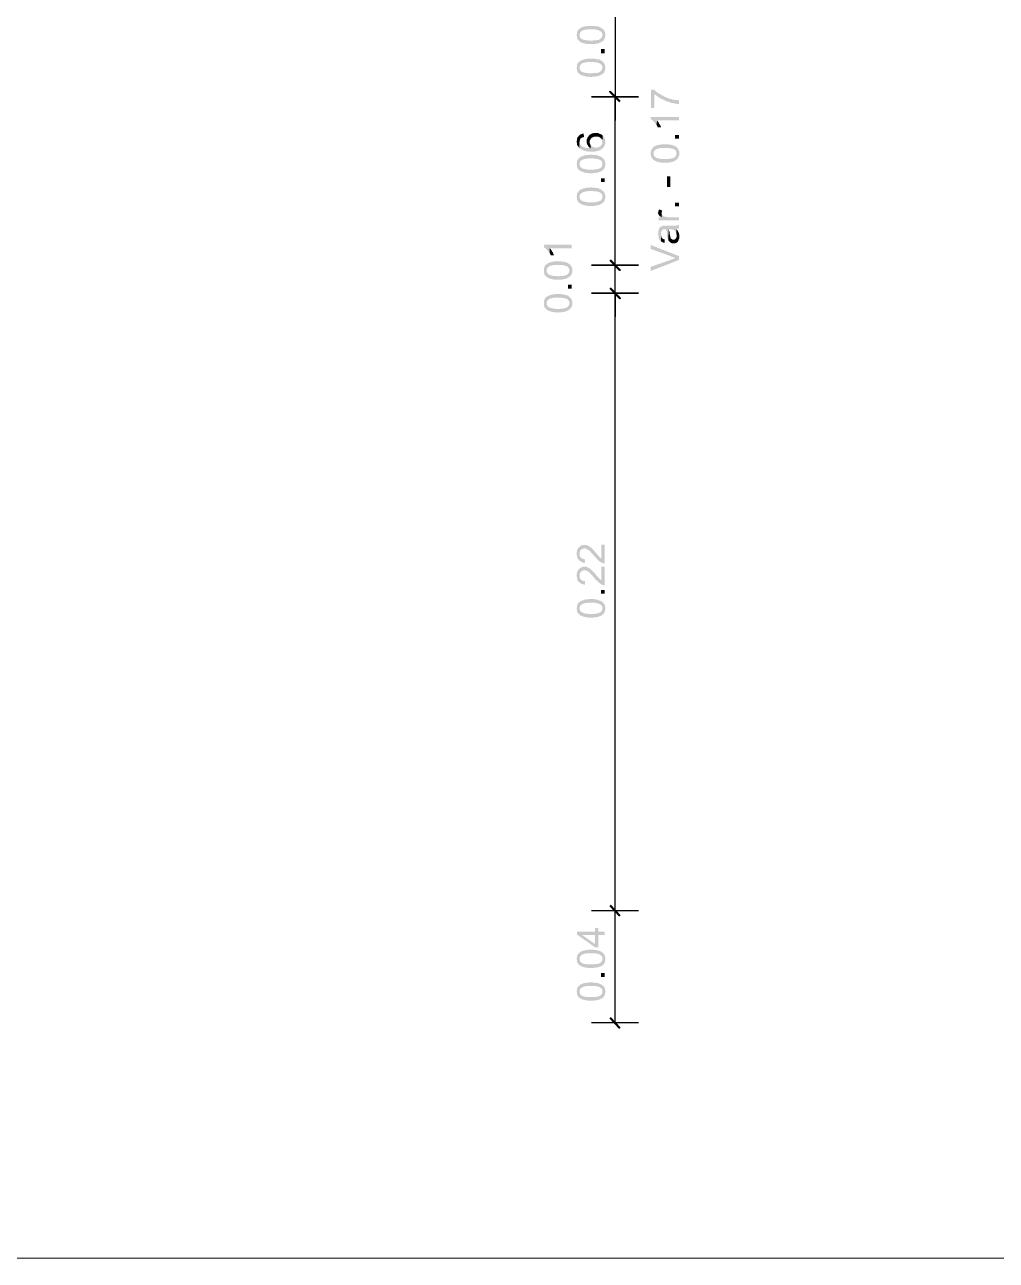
# Model space of a CAD drawing. Header units: millimetres. Extents: x 0.3 to 47.5, y 0.1 to 28.
# Drawn here: x 11.975 to 14.701, y 0.116 to 3.582 of the extents above; entities that cross this region are included whole.
import ezdxf

# ---------------------------------------------------------------- set-up
doc = ezdxf.new("R2010")
doc.units = ezdxf.units.MM
doc.layers.add('PDF _Geometria', color=7, linetype='Continuous')
doc.layers.add('PDF _Riempimenti solidi', color=7, linetype='Continuous')

msp = doc.modelspace()

# ---------------------------------------------------------------- hatches: boundary and pattern name
at = {"layer": 'PDF _Riempimenti solidi', "transparency": 33554559}
for points in [[(13.5233, 3.5532), (13.5242, 3.5507), (13.5242, 3.5466), (13.525, 3.5449), (13.5258, 3.5424), (13.5267, 3.5407), (13.5283, 3.5391), (13.5317, 3.5357), (13.5317, 3.5566), (13.5325, 3.5582), (13.5333, 3.5599), (13.535, 3.5616), (13.5358, 3.5632), (13.5383, 3.5649), (13.5392, 3.5657), (13.5408, 3.5666), (13.5425, 3.5666), (13.5442, 3.5674), (13.5458, 3.5674), (13.5483, 3.5682), (13.55, 3.5682), (13.5525, 3.5691), (13.5758, 3.5691), (13.5783, 3.5682), (13.58, 3.5682), (13.5825, 3.5674), (13.5842, 3.5674), (13.5858, 3.5666), (13.5875, 3.5657), (13.5883, 3.5657), (13.59, 3.5649), (13.59, 3.5641), (13.5925, 3.5624), (13.5933, 3.5607), (13.595, 3.5591), (13.5958, 3.5574), (13.5958, 3.5532), (13.5967, 3.5366), (13.5983, 3.5382), (13.6, 3.5391), (13.6008, 3.5416), (13.6017, 3.5432), (13.6025, 3.5449), (13.6033, 3.5466), (13.6033, 3.5491), (13.6042, 3.5516), (13.6042, 3.5566), (13.6033, 3.5582), (13.6033, 3.5607), (13.6025, 3.5624), (13.6017, 3.5641), (13.6008, 3.5666), (13.5975, 3.5699), (13.5958, 3.5707), (13.5942, 3.5724), (13.5925, 3.5732), (13.5908, 3.5749), (13.5883, 3.5757), (13.5858, 3.5766), (13.5842, 3.5774), (13.5825, 3.5774), (13.58, 3.5782), (13.5758, 3.5782), (13.5742, 3.5791), (13.5525, 3.5791), (13.5508, 3.5782), (13.5492, 3.5782), (13.5467, 3.5774), (13.545, 3.5774), (13.5433, 3.5766), (13.5408, 3.5766), (13.5392, 3.5757), (13.5375, 3.5749), (13.535, 3.5732), (13.5333, 3.5724), (13.5317, 3.5716), (13.5283, 3.5682), (13.5275, 3.5666), (13.5258, 3.5649), (13.5258, 3.5641), (13.525, 3.5624), (13.5242, 3.5599), (13.5242, 3.5557)], [(13.5317, 3.5357), (13.5333, 3.5349), (13.535, 3.5332), (13.5367, 3.5324), (13.5392, 3.5316), (13.5417, 3.5307), (13.5442, 3.5299), (13.5458, 3.5299), (13.5475, 3.5291), (13.5492, 3.5291), (13.5517, 3.5282), (13.5758, 3.5282), (13.5783, 3.5291), (13.58, 3.5291), (13.5825, 3.5299), (13.5842, 3.5299), (13.5867, 3.5307), (13.5883, 3.5316), (13.59, 3.5324), (13.5933, 3.5341), (13.595, 3.5349), (13.5958, 3.5357), (13.5967, 3.5366), (13.5958, 3.5532), (13.5958, 3.5507), (13.595, 3.5491), (13.5942, 3.5474), (13.5933, 3.5457), (13.59, 3.5424), (13.5892, 3.5424), (13.5883, 3.5416), (13.5867, 3.5407), (13.5858, 3.5399), (13.5833, 3.5399), (13.5817, 3.5391), (13.58, 3.5391), (13.5775, 3.5382), (13.57, 3.5382), (13.5667, 3.5374), (13.5617, 3.5374), (13.5592, 3.5382), (13.5517, 3.5382), (13.5492, 3.5391), (13.5467, 3.5391), (13.545, 3.5399), (13.5433, 3.5399), (13.54, 3.5416), (13.5383, 3.5424), (13.5375, 3.5424), (13.5342, 3.5457), (13.5333, 3.5474), (13.5325, 3.5491), (13.5317, 3.5516), (13.5317, 3.5532)], [(13.5233, 3.4616), (13.5242, 3.4591), (13.5242, 3.4549), (13.525, 3.4532), (13.5258, 3.4507), (13.5267, 3.4491), (13.5317, 3.4441), (13.5317, 3.4649), (13.5325, 3.4666), (13.5333, 3.4682), (13.535, 3.4699), (13.5358, 3.4716), (13.5383, 3.4732), (13.5392, 3.4741), (13.5408, 3.4749), (13.5425, 3.4749), (13.5442, 3.4757), (13.5458, 3.4757), (13.5483, 3.4766), (13.55, 3.4766), (13.5525, 3.4774), (13.5733, 3.4774), (13.5758, 3.4766), (13.58, 3.4766), (13.5825, 3.4757), (13.5842, 3.4757), (13.5858, 3.4749), (13.5875, 3.4741), (13.5883, 3.4741), (13.59, 3.4732), (13.59, 3.4724), (13.5925, 3.4707), (13.5933, 3.4691), (13.595, 3.4674), (13.5958, 3.4657), (13.5958, 3.4616), (13.5967, 3.4449), (13.5983, 3.4466), (13.6, 3.4474), (13.6008, 3.4491), (13.6017, 3.4516), (13.6025, 3.4532), (13.6033, 3.4549), (13.6033, 3.4574), (13.6042, 3.4591), (13.6042, 3.4641), (13.6033, 3.4666), (13.6033, 3.4691), (13.6025, 3.4707), (13.6017, 3.4724), (13.6008, 3.4741), (13.5992, 3.4757), (13.5992, 3.4766), (13.5975, 3.4782), (13.5958, 3.4791), (13.5942, 3.4807), (13.5925, 3.4816), (13.5908, 3.4832), (13.5883, 3.4841), (13.5858, 3.4849), (13.5842, 3.4849), (13.5825, 3.4857), (13.58, 3.4857), (13.5783, 3.4866), (13.5758, 3.4866), (13.5742, 3.4874), (13.555, 3.4874), (13.5525, 3.4866), (13.5492, 3.4866), (13.5467, 3.4857), (13.545, 3.4857), (13.5433, 3.4849), (13.5408, 3.4841), (13.5392, 3.4832), (13.5375, 3.4824), (13.535, 3.4816), (13.5333, 3.4807), (13.5317, 3.4791), (13.53, 3.4782), (13.5283, 3.4766), (13.5275, 3.4749), (13.5258, 3.4732), (13.5258, 3.4724), (13.525, 3.4707), (13.5242, 3.4682), (13.5242, 3.4641)], [(13.5317, 3.4441), (13.5333, 3.4432), (13.535, 3.4416), (13.5367, 3.4407), (13.5392, 3.4399), (13.5417, 3.4391), (13.5442, 3.4382), (13.5458, 3.4382), (13.5475, 3.4374), (13.5492, 3.4374), (13.5517, 3.4366), (13.5583, 3.4366), (13.5617, 3.4357), (13.565, 3.4357), (13.5683, 3.4366), (13.5758, 3.4366), (13.5783, 3.4374), (13.58, 3.4374), (13.5825, 3.4382), (13.5842, 3.4382), (13.5867, 3.4391), (13.5883, 3.4399), (13.59, 3.4407), (13.5933, 3.4424), (13.595, 3.4432), (13.5958, 3.4441), (13.5967, 3.4449), (13.5958, 3.4616), (13.5958, 3.4591), (13.595, 3.4574), (13.5942, 3.4557), (13.5933, 3.4541), (13.59, 3.4507), (13.5892, 3.4507), (13.5883, 3.4499), (13.5867, 3.4491), (13.5858, 3.4482), (13.5833, 3.4482), (13.5817, 3.4474), (13.58, 3.4474), (13.5775, 3.4466), (13.57, 3.4466), (13.5667, 3.4457), (13.5592, 3.4457), (13.5567, 3.4466), (13.5517, 3.4466), (13.5492, 3.4474), (13.5467, 3.4474), (13.545, 3.4482), (13.5433, 3.4482), (13.54, 3.4499), (13.5383, 3.4499), (13.5342, 3.4541), (13.5333, 3.4557), (13.5325, 3.4574), (13.5317, 3.4599), (13.5317, 3.4616)], [(13.7325, 3.3999), (13.7325, 3.3491), (13.7417, 3.3491), (13.7417, 3.3874), (13.7425, 3.3874), (13.7442, 3.3857), (13.7458, 3.3849), (13.7475, 3.3832), (13.7492, 3.3824), (13.7508, 3.3807), (13.7525, 3.3799), (13.7542, 3.3782), (13.7567, 3.3774), (13.7583, 3.3757), (13.7608, 3.3749), (13.7625, 3.3741), (13.7633, 3.3732), (13.7658, 3.3724), (13.7675, 3.3716), (13.7692, 3.3707), (13.7717, 3.3691), (13.7733, 3.3682), (13.7758, 3.3674), (13.7775, 3.3674), (13.78, 3.3666), (13.7817, 3.3657), (13.7842, 3.3649), (13.7858, 3.3641), (13.7883, 3.3641), (13.7892, 3.3632), (13.7917, 3.3632), (13.7942, 3.3624), (13.7958, 3.3616), (13.7983, 3.3616), (13.8008, 3.3607), (13.805, 3.3607), (13.8067, 3.3599), (13.8108, 3.3599), (13.8108, 3.3699), (13.8083, 3.3699), (13.8058, 3.3707), (13.8017, 3.3707), (13.7992, 3.3716), (13.7967, 3.3716), (13.795, 3.3724), (13.7925, 3.3724), (13.7908, 3.3732), (13.7892, 3.3741), (13.7875, 3.3741), (13.7858, 3.3749), (13.7833, 3.3749), (13.7817, 3.3757), (13.7792, 3.3766), (13.7775, 3.3774), (13.7758, 3.3782), (13.7733, 3.3791), (13.7717, 3.3799), (13.7692, 3.3807), (13.7675, 3.3824), (13.7658, 3.3832), (13.7633, 3.3841), (13.7617, 3.3849), (13.76, 3.3866), (13.7575, 3.3874), (13.7558, 3.3891), (13.7533, 3.3899), (13.7517, 3.3916), (13.75, 3.3924), (13.7475, 3.3941), (13.7458, 3.3949), (13.745, 3.3966), (13.7433, 3.3974), (13.7417, 3.3991), (13.74, 3.3999)], [(13.7317, 3.3232), (13.7317, 3.3174), (13.7333, 3.3166), (13.735, 3.3149), (13.7367, 3.3141), (13.74, 3.3107), (13.7417, 3.3091), (13.7425, 3.3074), (13.7458, 3.3041), (13.7475, 3.3007), (13.7492, 3.3141), (13.8108, 3.3141), (13.8108, 3.3232)], [(13.7475, 3.3007), (13.7492, 3.2991), (13.75, 3.2966), (13.7508, 3.2949), (13.7608, 3.2949), (13.76, 3.2949), (13.76, 3.2966), (13.7592, 3.2982), (13.7575, 3.3007), (13.7567, 3.3024), (13.7558, 3.3049), (13.755, 3.3049), (13.7542, 3.3074), (13.7525, 3.3091), (13.7517, 3.3107), (13.75, 3.3124), (13.7492, 3.3141)], [(13.5233, 3.2549), (13.5233, 3.2532), (13.5242, 3.2516), (13.5242, 3.2491), (13.525, 3.2466), (13.525, 3.2449), (13.5258, 3.2432), (13.5275, 3.2416), (13.5283, 3.2399), (13.53, 3.2382), (13.5308, 3.2366), (13.5317, 3.2541), (13.5317, 3.2566), (13.5325, 3.2582), (13.5333, 3.2607), (13.5342, 3.2624), (13.5358, 3.2641), (13.5392, 3.2657), (13.5417, 3.2666), (13.5442, 3.2674), (13.5433, 3.2774), (13.5417, 3.2766), (13.5392, 3.2766), (13.5358, 3.2749), (13.5333, 3.2741), (13.5317, 3.2724), (13.53, 3.2716), (13.5292, 3.2699), (13.5283, 3.2691), (13.5267, 3.2674), (13.5258, 3.2657), (13.525, 3.2632), (13.5242, 3.2616), (13.5242, 3.2574)], [(13.5308, 3.2366), (13.5325, 3.2349), (13.5392, 3.2316), (13.5408, 3.2307), (13.5442, 3.2291), (13.5467, 3.2282), (13.5483, 3.2282), (13.5508, 3.2274), (13.555, 3.2274), (13.5575, 3.2266), (13.575, 3.2266), (13.5775, 3.2274), (13.5792, 3.2274), (13.5817, 3.2282), (13.5833, 3.2282), (13.5858, 3.2291), (13.5875, 3.2299), (13.5942, 3.2332), (13.595, 3.2341), (13.5958, 3.2349), (13.5975, 3.2366), (13.5992, 3.2382), (13.6017, 3.2432), (13.6025, 3.2449), (13.6033, 3.2474), (13.6042, 3.2491), (13.6042, 3.2566), (13.6033, 3.2582), (13.6033, 3.2607), (13.6025, 3.2624), (13.6017, 3.2649), (13.6008, 3.2666), (13.5992, 3.2682), (13.5983, 3.2699), (13.5967, 3.2716), (13.5958, 3.2541), (13.5958, 3.2499), (13.595, 3.2474), (13.5933, 3.2457), (13.5933, 3.2449), (13.5925, 3.2432), (13.5908, 3.2424), (13.5892, 3.2407), (13.5867, 3.2399), (13.5858, 3.2391), (13.5833, 3.2382), (13.5817, 3.2382), (13.5792, 3.2374), (13.5767, 3.2374), (13.5742, 3.2382), (13.5717, 3.2382), (13.5667, 3.2407), (13.565, 3.2424), (13.5633, 3.2432), (13.5625, 3.2449), (13.5625, 3.2357), (13.5608, 3.2366), (13.5508, 3.2366), (13.5492, 3.2374), (13.5475, 3.2374), (13.5458, 3.2382), (13.5442, 3.2391), (13.5408, 3.2407), (13.5383, 3.2416), (13.5367, 3.2432), (13.5358, 3.2449), (13.5342, 3.2457), (13.5333, 3.2482), (13.5325, 3.2499), (13.5317, 3.2516), (13.5317, 3.2541)], [(13.5517, 3.2549), (13.5517, 3.2507), (13.5525, 3.2491), (13.5533, 3.2466), (13.5542, 3.2449), (13.555, 3.2441), (13.5567, 3.2407), (13.56, 3.2374), (13.5625, 3.2357), (13.5625, 3.2449), (13.5617, 3.2474), (13.5608, 3.2491), (13.56, 3.2507), (13.56, 3.2532), (13.5583, 3.2716), (13.5575, 3.2707), (13.5567, 3.2691), (13.555, 3.2674), (13.5542, 3.2657), (13.5533, 3.2632), (13.5525, 3.2616), (13.5517, 3.2599), (13.5517, 3.2574)], [(13.5583, 3.2716), (13.56, 3.2532), (13.56, 3.2549), (13.5608, 3.2574), (13.5633, 3.2624), (13.5658, 3.2649), (13.5675, 3.2657), (13.5692, 3.2666), (13.5708, 3.2674), (13.5733, 3.2682), (13.5842, 3.2682), (13.5858, 3.2674), (13.5883, 3.2666), (13.59, 3.2657), (13.5908, 3.2641), (13.5925, 3.2632), (13.5933, 3.2616), (13.595, 3.2599), (13.5958, 3.2582), (13.5958, 3.2541), (13.5967, 3.2716), (13.595, 3.2732), (13.5933, 3.2741), (13.5908, 3.2757), (13.59, 3.2757), (13.5875, 3.2766), (13.5858, 3.2774), (13.5842, 3.2782), (13.5717, 3.2782), (13.57, 3.2774), (13.5675, 3.2774), (13.5658, 3.2766), (13.5633, 3.2757), (13.5617, 3.2741), (13.56, 3.2732)], [(13.7317, 3.2207), (13.7317, 3.2166), (13.7325, 3.2141), (13.7325, 3.2124), (13.7333, 3.2107), (13.735, 3.2082), (13.7358, 3.2066), (13.7367, 3.2066), (13.7375, 3.2049), (13.7392, 3.2032), (13.7392, 3.2216), (13.74, 3.2241), (13.74, 3.2257), (13.7408, 3.2274), (13.7425, 3.2291), (13.7458, 3.2324), (13.7475, 3.2332), (13.7483, 3.2341), (13.75, 3.2341), (13.7533, 3.2357), (13.7575, 3.2357), (13.76, 3.2366), (13.7833, 3.2366), (13.7858, 3.2357), (13.7875, 3.2357), (13.79, 3.2349), (13.7917, 3.2349), (13.7933, 3.2341), (13.795, 3.2341), (13.7958, 3.2332), (13.7975, 3.2324), (13.7983, 3.2316), (13.8, 3.2307), (13.8017, 3.2291), (13.8025, 3.2266), (13.8033, 3.2249), (13.8033, 3.2232), (13.8042, 3.2207), (13.8042, 3.2041), (13.8058, 3.2057), (13.8075, 3.2074), (13.81, 3.2124), (13.8108, 3.2149), (13.8117, 3.2166), (13.8117, 3.2257), (13.8108, 3.2282), (13.81, 3.2299), (13.8092, 3.2324), (13.8075, 3.2357), (13.8067, 3.2357), (13.805, 3.2374), (13.8042, 3.2391), (13.8025, 3.2399), (13.8, 3.2416), (13.7983, 3.2424), (13.7958, 3.2432), (13.7942, 3.2441), (13.7933, 3.2441), (13.7917, 3.2449), (13.79, 3.2449), (13.7883, 3.2457), (13.7842, 3.2457), (13.7817, 3.2466), (13.7608, 3.2466), (13.7583, 3.2457), (13.755, 3.2457), (13.7533, 3.2449), (13.7508, 3.2449), (13.7492, 3.2441), (13.7467, 3.2432), (13.7433, 3.2416), (13.7408, 3.2399), (13.7392, 3.2391), (13.7375, 3.2374), (13.7367, 3.2357), (13.735, 3.2341), (13.7342, 3.2324), (13.7333, 3.2316), (13.7325, 3.2299), (13.7325, 3.2282), (13.7317, 3.2257), (13.7317, 3.2232)], [(13.5233, 3.1916), (13.5242, 3.1891), (13.5242, 3.1849), (13.525, 3.1824), (13.5258, 3.1807), (13.5267, 3.1791), (13.5283, 3.1774), (13.5283, 3.1766), (13.53, 3.1749), (13.5317, 3.1741), (13.5317, 3.1941), (13.5325, 3.1957), (13.5333, 3.1982), (13.535, 3.1999), (13.5358, 3.2016), (13.5383, 3.2024), (13.5383, 3.2032), (13.5392, 3.2032), (13.5408, 3.2041), (13.5425, 3.2049), (13.5442, 3.2049), (13.5458, 3.2057), (13.5483, 3.2057), (13.55, 3.2066), (13.555, 3.2066), (13.5575, 3.2074), (13.57, 3.2074), (13.5733, 3.2066), (13.5783, 3.2066), (13.58, 3.2057), (13.5825, 3.2057), (13.5842, 3.2049), (13.5858, 3.2049), (13.5875, 3.2041), (13.5883, 3.2032), (13.59, 3.2024), (13.5925, 3.2007), (13.5933, 3.1991), (13.595, 3.1974), (13.5958, 3.1957), (13.5958, 3.1916), (13.5967, 3.1741), (13.6, 3.1774), (13.6017, 3.1807), (13.6025, 3.1824), (13.6033, 3.1849), (13.6033, 3.1866), (13.6042, 3.1891), (13.6042, 3.1941), (13.6033, 3.1966), (13.6033, 3.1982), (13.6025, 3.2007), (13.6017, 3.2024), (13.6008, 3.2041), (13.5992, 3.2057), (13.5992, 3.2066), (13.5975, 3.2074), (13.5958, 3.2091), (13.5942, 3.2099), (13.5925, 3.2116), (13.5908, 3.2124), (13.5883, 3.2132), (13.5858, 3.2141), (13.5825, 3.2157), (13.58, 3.2157), (13.5783, 3.2166), (13.5717, 3.2166), (13.5692, 3.2174), (13.56, 3.2174), (13.5575, 3.2166), (13.5508, 3.2166), (13.5492, 3.2157), (13.545, 3.2157), (13.5433, 3.2149), (13.5408, 3.2141), (13.5392, 3.2132), (13.5375, 3.2124), (13.535, 3.2116), (13.5333, 3.2107), (13.53, 3.2074), (13.5283, 3.2057), (13.5275, 3.2041), (13.5258, 3.2024), (13.525, 3.1999), (13.5242, 3.1982), (13.5242, 3.1941)], [(13.5317, 3.1741), (13.5333, 3.1724), (13.535, 3.1716), (13.5367, 3.1707), (13.5392, 3.1699), (13.5417, 3.1691), (13.5417, 3.1682), (13.5442, 3.1682), (13.5458, 3.1674), (13.5475, 3.1674), (13.5492, 3.1666), (13.5542, 3.1666), (13.5567, 3.1657), (13.5708, 3.1657), (13.5733, 3.1666), (13.5783, 3.1666), (13.58, 3.1674), (13.5825, 3.1674), (13.5842, 3.1682), (13.5867, 3.1691), (13.5883, 3.1691), (13.59, 3.1699), (13.5933, 3.1716), (13.595, 3.1724), (13.5958, 3.1732), (13.5967, 3.1741), (13.5958, 3.1916), (13.5958, 3.1891), (13.595, 3.1866), (13.5942, 3.1849), (13.5933, 3.1832), (13.59, 3.1799), (13.5892, 3.1799), (13.5883, 3.1791), (13.5867, 3.1791), (13.5858, 3.1782), (13.5833, 3.1774), (13.5817, 3.1774), (13.58, 3.1766), (13.575, 3.1766), (13.5725, 3.1757), (13.5542, 3.1757), (13.5517, 3.1766), (13.5492, 3.1766), (13.5467, 3.1774), (13.545, 3.1774), (13.5433, 3.1782), (13.5417, 3.1782), (13.54, 3.1791), (13.5383, 3.1799), (13.5358, 3.1824), (13.5342, 3.1832), (13.5333, 3.1849), (13.5325, 3.1874), (13.5317, 3.1891), (13.5317, 3.1916)], [(13.7392, 3.2032), (13.7408, 3.2024), (13.7425, 3.2016), (13.745, 3.1999), (13.7467, 3.1991), (13.7492, 3.1982), (13.75, 3.1982), (13.7517, 3.1974), (13.7533, 3.1974), (13.755, 3.1966), (13.7575, 3.1966), (13.7592, 3.1957), (13.7833, 3.1957), (13.7858, 3.1966), (13.7883, 3.1966), (13.79, 3.1974), (13.7925, 3.1974), (13.7942, 3.1982), (13.7958, 3.1991), (13.8025, 3.2024), (13.8033, 3.2032), (13.8042, 3.2041), (13.8042, 3.2207), (13.8033, 3.2182), (13.8033, 3.2166), (13.8017, 3.2149), (13.8008, 3.2132), (13.7975, 3.2099), (13.7958, 3.2091), (13.795, 3.2082), (13.7933, 3.2082), (13.7917, 3.2074), (13.7892, 3.2066), (13.785, 3.2066), (13.7825, 3.2057), (13.7592, 3.2057), (13.7567, 3.2066), (13.755, 3.2066), (13.7525, 3.2074), (13.7508, 3.2074), (13.7492, 3.2082), (13.7475, 3.2091), (13.7458, 3.2099), (13.745, 3.2107), (13.7433, 3.2116), (13.7417, 3.2132), (13.7408, 3.2149), (13.74, 3.2166), (13.7392, 3.2191), (13.7392, 3.2207)], [(13.5233, 3.0999), (13.5242, 3.0974), (13.5242, 3.0924), (13.525, 3.0907), (13.5258, 3.0891), (13.5267, 3.0874), (13.5283, 3.0857), (13.5283, 3.0849), (13.53, 3.0832), (13.5317, 3.0824), (13.5317, 3.1024), (13.5325, 3.1041), (13.5333, 3.1066), (13.535, 3.1082), (13.5358, 3.1091), (13.5383, 3.1107), (13.5392, 3.1116), (13.5408, 3.1124), (13.5425, 3.1132), (13.5442, 3.1132), (13.5458, 3.1141), (13.5483, 3.1141), (13.55, 3.1149), (13.555, 3.1149), (13.5575, 3.1157), (13.5675, 3.1157), (13.57, 3.1149), (13.5783, 3.1149), (13.58, 3.1141), (13.5825, 3.1141), (13.5842, 3.1132), (13.5858, 3.1132), (13.5875, 3.1124), (13.5883, 3.1116), (13.59, 3.1107), (13.5925, 3.1091), (13.5933, 3.1074), (13.595, 3.1057), (13.5958, 3.1041), (13.5958, 3.0999), (13.5967, 3.0824), (13.6, 3.0857), (13.6017, 3.0891), (13.6025, 3.0907), (13.6033, 3.0932), (13.6033, 3.0949), (13.6042, 3.0974), (13.6042, 3.1024), (13.6033, 3.1049), (13.6033, 3.1066), (13.6025, 3.1091), (13.6017, 3.1107), (13.6008, 3.1124), (13.5992, 3.1141), (13.5992, 3.1149), (13.5975, 3.1157), (13.5958, 3.1174), (13.5942, 3.1182), (13.5925, 3.1199), (13.5908, 3.1207), (13.5883, 3.1216), (13.5858, 3.1224), (13.5842, 3.1232), (13.5825, 3.1241), (13.5783, 3.1241), (13.5758, 3.1249), (13.5692, 3.1249), (13.5667, 3.1257), (13.56, 3.1257), (13.5575, 3.1249), (13.5508, 3.1249), (13.5492, 3.1241), (13.5467, 3.1241), (13.545, 3.1232), (13.5433, 3.1232), (13.5408, 3.1224), (13.5392, 3.1216), (13.5375, 3.1207), (13.535, 3.1199), (13.5333, 3.1191), (13.5283, 3.1141), (13.5275, 3.1124), (13.5258, 3.1107), (13.5258, 3.1099), (13.525, 3.1082), (13.5242, 3.1066), (13.5242, 3.1024)], [(13.5317, 3.0824), (13.5333, 3.0807), (13.535, 3.0799), (13.5367, 3.0791), (13.5392, 3.0774), (13.5417, 3.0766), (13.5442, 3.0766), (13.5458, 3.0757), (13.5475, 3.0757), (13.5492, 3.0749), (13.5517, 3.0749), (13.5542, 3.0741), (13.5733, 3.0741), (13.5758, 3.0749), (13.5783, 3.0749), (13.58, 3.0757), (13.5825, 3.0757), (13.5842, 3.0766), (13.5867, 3.0766), (13.5883, 3.0774), (13.59, 3.0782), (13.5917, 3.0791), (13.5933, 3.0799), (13.595, 3.0807), (13.5958, 3.0816), (13.5967, 3.0824), (13.5958, 3.0999), (13.5958, 3.0966), (13.595, 3.0949), (13.5942, 3.0932), (13.5933, 3.0916), (13.59, 3.0882), (13.5892, 3.0882), (13.5883, 3.0874), (13.5867, 3.0874), (13.5858, 3.0866), (13.5833, 3.0857), (13.5817, 3.0857), (13.58, 3.0849), (13.5775, 3.0849), (13.575, 3.0841), (13.5542, 3.0841), (13.5517, 3.0849), (13.5492, 3.0849), (13.5467, 3.0857), (13.545, 3.0857), (13.5433, 3.0866), (13.5417, 3.0866), (13.54, 3.0874), (13.5383, 3.0882), (13.5375, 3.0891), (13.5358, 3.0899), (13.5342, 3.0916), (13.5333, 3.0932), (13.5325, 3.0957), (13.5317, 3.0974), (13.5317, 3.0999)], [(13.7517, 3.0541), (13.7525, 3.0516), (13.7533, 3.0499), (13.7542, 3.0482), (13.755, 3.0474), (13.7558, 3.0457), (13.7575, 3.0449), (13.76, 3.0432), (13.7617, 3.0416), (13.7617, 3.0541), (13.7625, 3.0549), (13.7625, 3.0566), (13.7633, 3.0591), (13.7642, 3.0607), (13.755, 3.0641), (13.7542, 3.0624), (13.7533, 3.0599), (13.7525, 3.0582), (13.7525, 3.0566)], [(13.7533, 3.0416), (13.7533, 3.0332), (13.8108, 3.0332), (13.8108, 3.0424), (13.78, 3.0424), (13.7775, 3.0432), (13.7733, 3.0432), (13.7717, 3.0441), (13.7692, 3.0441), (13.7675, 3.0449), (13.765, 3.0466), (13.7633, 3.0499), (13.7625, 3.0516), (13.7617, 3.0541), (13.7617, 3.0416)], [(13.7517, 2.9957), (13.7525, 2.9941), (13.7525, 2.9891), (13.7533, 2.9874), (13.7533, 2.9849), (13.7542, 2.9832), (13.755, 2.9816), (13.7558, 2.9791), (13.7567, 2.9774), (13.7583, 2.9757), (13.76, 2.9749), (13.76, 2.9982), (13.7608, 3.0007), (13.7617, 3.0024), (13.7625, 3.0041), (13.7633, 3.0057), (13.765, 3.0074), (13.7667, 3.0082), (13.7742, 3.0082), (13.775, 3.0066), (13.775, 3.0049), (13.7758, 3.0032), (13.7758, 3.0016), (13.7767, 2.9991), (13.7767, 2.9966), (13.7775, 2.9941), (13.7775, 2.9882), (13.7783, 2.9866), (13.7783, 2.9841), (13.7792, 2.9824), (13.7792, 2.9816), (13.78, 2.9791), (13.7808, 2.9774), (13.7817, 3.0082), (13.7917, 3.0082), (13.7933, 3.0074), (13.795, 3.0066), (13.7958, 3.0066), (13.7975, 3.0057), (13.8008, 3.0024), (13.8025, 2.9991), (13.8033, 2.9974), (13.8033, 3.0091), (13.8042, 3.0091), (13.8067, 3.0099), (13.8083, 3.0107), (13.8108, 3.0116), (13.8108, 3.0216), (13.81, 3.0207), (13.8075, 3.0199), (13.8058, 3.0191), (13.8025, 3.0191), (13.8017, 3.0182), (13.7658, 3.0182), (13.765, 3.0174), (13.7642, 3.0174), (13.7617, 3.0166), (13.76, 3.0157), (13.7583, 3.0149), (13.7575, 3.0141), (13.7558, 3.0124), (13.755, 3.0099), (13.7542, 3.0082), (13.7533, 3.0074), (13.7533, 3.0049), (13.7525, 3.0032), (13.7525, 2.9991)], [(13.76, 2.9749), (13.7617, 2.9732), (13.7633, 2.9724), (13.765, 2.9716), (13.7675, 2.9707), (13.77, 2.9707), (13.7708, 2.9799), (13.7692, 2.9799), (13.7675, 2.9807), (13.765, 2.9824), (13.7633, 2.9832), (13.7625, 2.9849), (13.7617, 2.9857), (13.7608, 2.9874), (13.7608, 2.9899), (13.76, 2.9924), (13.76, 2.9949)], [(13.7808, 2.9774), (13.7825, 2.9757), (13.7825, 2.9749), (13.7858, 2.9716), (13.7875, 2.9707), (13.7892, 2.9699), (13.7908, 2.9691), (13.8, 2.9691), (13.8017, 2.9699), (13.8042, 2.9707), (13.8058, 2.9724), (13.8075, 2.9741), (13.81, 2.9791), (13.8108, 2.9816), (13.8117, 2.9832), (13.8117, 2.9924), (13.8108, 2.9949), (13.8108, 2.9966), (13.81, 2.9991), (13.8092, 2.9999), (13.8075, 3.0032), (13.8067, 3.0057), (13.805, 3.0074), (13.8042, 2.9907), (13.8042, 2.9874), (13.8033, 2.9857), (13.8025, 2.9832), (13.8017, 2.9824), (13.8008, 2.9816), (13.7992, 2.9799), (13.7975, 2.9791), (13.7925, 2.9791), (13.7908, 2.9807), (13.79, 2.9807), (13.7883, 2.9824), (13.7867, 2.9857), (13.7867, 2.9874), (13.7858, 2.9899), (13.7858, 2.9924), (13.785, 2.9941), (13.785, 2.9966), (13.7842, 2.9991), (13.7842, 3.0016), (13.7833, 3.0032), (13.7825, 3.0049), (13.7825, 3.0066), (13.7817, 3.0082)], [(13.8033, 2.9974), (13.8033, 2.9949), (13.8042, 2.9932), (13.8042, 2.9907), (13.805, 3.0074), (13.8033, 3.0091)], [(13.4317, 2.9649), (13.4317, 2.9582), (13.4333, 2.9574), (13.435, 2.9557), (13.4367, 2.9549), (13.44, 2.9516), (13.4417, 2.9499), (13.4425, 2.9482), (13.4442, 2.9466), (13.4458, 2.9449), (13.4475, 2.9416), (13.4483, 2.9549), (13.51, 2.9549), (13.51, 2.9649)], [(13.4475, 2.9416), (13.4492, 2.9399), (13.45, 2.9374), (13.4508, 2.9357), (13.46, 2.9357), (13.4592, 2.9374), (13.4583, 2.9399), (13.4575, 2.9416), (13.4567, 2.9441), (13.455, 2.9457), (13.4542, 2.9482), (13.4525, 2.9499), (13.4517, 2.9516), (13.45, 2.9532), (13.4483, 2.9549)], [(13.7317, 2.9641), (13.7317, 2.9532), (13.7892, 2.9324), (13.7892, 2.9316), (13.7917, 2.9307), (13.7933, 2.9307), (13.7958, 2.9299), (13.7975, 2.9291), (13.8, 2.9282), (13.8017, 2.9274), (13.8108, 2.9224), (13.8108, 2.9332)], [(13.4317, 2.8924), (13.4317, 2.8882), (13.4325, 2.8857), (13.4325, 2.8841), (13.4333, 2.8816), (13.435, 2.8799), (13.4358, 2.8782), (13.4367, 2.8782), (13.4375, 2.8766), (13.4392, 2.8749), (13.4392, 2.8957), (13.4408, 2.8991), (13.4425, 2.9007), (13.4442, 2.9024), (13.4458, 2.9041), (13.4467, 2.9049), (13.4483, 2.9057), (13.45, 2.9057), (13.4517, 2.9066), (13.4533, 2.9066), (13.4558, 2.9074), (13.4575, 2.9074), (13.46, 2.9082), (13.4833, 2.9082), (13.4858, 2.9074), (13.4875, 2.9074), (13.49, 2.9066), (13.4917, 2.9066), (13.4933, 2.9057), (13.495, 2.9049), (13.4958, 2.9049), (13.4975, 2.9041), (13.4983, 2.9032), (13.5, 2.9016), (13.5008, 2.8999), (13.5025, 2.8982), (13.5033, 2.8966), (13.5033, 2.8924), (13.5042, 2.8757), (13.5058, 2.8774), (13.5075, 2.8782), (13.5083, 2.8807), (13.5092, 2.8824), (13.51, 2.8841), (13.5108, 2.8857), (13.5117, 2.8882), (13.5117, 2.8974), (13.5108, 2.8999), (13.5092, 2.9032), (13.5083, 2.9057), (13.5067, 2.9074), (13.505, 2.9091), (13.5033, 2.9099), (13.5017, 2.9116), (13.5, 2.9124), (13.4983, 2.9141), (13.4958, 2.9149), (13.4942, 2.9157), (13.4933, 2.9157), (13.4917, 2.9166), (13.49, 2.9166), (13.4875, 2.9174), (13.4833, 2.9174), (13.4817, 2.9182), (13.46, 2.9182), (13.4583, 2.9174), (13.4567, 2.9174), (13.4542, 2.9166), (13.4525, 2.9166), (13.4508, 2.9157), (13.4492, 2.9157), (13.4467, 2.9149), (13.445, 2.9141), (13.4425, 2.9124), (13.4408, 2.9116), (13.4392, 2.9107), (13.4358, 2.9074), (13.435, 2.9057), (13.4342, 2.9041), (13.4333, 2.9032), (13.4325, 2.9016), (13.4325, 2.8991), (13.4317, 2.8974), (13.4317, 2.8949)], [(13.7317, 2.9032), (13.7317, 2.8916), (13.8108, 2.9224), (13.8017, 2.9274), (13.7992, 2.9274), (13.7975, 2.9266), (13.795, 2.9257), (13.7933, 2.9249), (13.7908, 2.9241), (13.7892, 2.9232)], [(13.4392, 2.8749), (13.4408, 2.8741), (13.4425, 2.8724), (13.445, 2.8716), (13.4467, 2.8707), (13.4492, 2.8699), (13.45, 2.8699), (13.4517, 2.8691), (13.4533, 2.8691), (13.455, 2.8682), (13.4575, 2.8682), (13.4592, 2.8674), (13.4833, 2.8674), (13.4858, 2.8682), (13.4883, 2.8682), (13.49, 2.8691), (13.4925, 2.8691), (13.4942, 2.8699), (13.4958, 2.8707), (13.4975, 2.8716), (13.4992, 2.8724), (13.5008, 2.8732), (13.5025, 2.8741), (13.5033, 2.8749), (13.5042, 2.8757), (13.5033, 2.8924), (13.5033, 2.8899), (13.5008, 2.8849), (13.4992, 2.8832), (13.4975, 2.8816), (13.4958, 2.8807), (13.4942, 2.8799), (13.4933, 2.8791), (13.4917, 2.8791), (13.4892, 2.8782), (13.4875, 2.8782), (13.485, 2.8774), (13.4775, 2.8774), (13.475, 2.8766), (13.47, 2.8766), (13.4667, 2.8774), (13.4592, 2.8774), (13.4567, 2.8782), (13.4542, 2.8782), (13.4525, 2.8791), (13.4508, 2.8791), (13.4492, 2.8799), (13.4475, 2.8807), (13.4458, 2.8816), (13.445, 2.8816), (13.4417, 2.8849), (13.4408, 2.8866), (13.44, 2.8882), (13.4392, 2.8907), (13.4392, 2.8924)], [(13.4317, 2.8007), (13.4317, 2.7966), (13.4325, 2.7941), (13.4325, 2.7924), (13.4333, 2.7899), (13.435, 2.7882), (13.4358, 2.7866), (13.4367, 2.7866), (13.4375, 2.7849), (13.4392, 2.7832), (13.4392, 2.8041), (13.4408, 2.8074), (13.4425, 2.8091), (13.4442, 2.8107), (13.4458, 2.8124), (13.4467, 2.8132), (13.4483, 2.8141), (13.45, 2.8141), (13.4517, 2.8149), (13.4533, 2.8149), (13.4558, 2.8157), (13.4575, 2.8157), (13.46, 2.8166), (13.4808, 2.8166), (13.4833, 2.8157), (13.4875, 2.8157), (13.49, 2.8149), (13.4917, 2.8149), (13.4933, 2.8141), (13.495, 2.8132), (13.4958, 2.8132), (13.4975, 2.8124), (13.4983, 2.8116), (13.5, 2.8099), (13.5008, 2.8082), (13.5025, 2.8066), (13.5033, 2.8049), (13.5033, 2.8007), (13.5042, 2.7841), (13.5058, 2.7857), (13.5075, 2.7866), (13.5083, 2.7882), (13.5092, 2.7907), (13.5108, 2.7941), (13.5117, 2.7966), (13.5117, 2.8057), (13.5108, 2.8082), (13.5083, 2.8132), (13.5067, 2.8149), (13.5067, 2.8157), (13.505, 2.8174), (13.5033, 2.8182), (13.5017, 2.8199), (13.5, 2.8207), (13.4983, 2.8224), (13.4958, 2.8232), (13.4942, 2.8241), (13.4917, 2.8241), (13.49, 2.8249), (13.4875, 2.8249), (13.4858, 2.8257), (13.4833, 2.8257), (13.4817, 2.8266), (13.4625, 2.8266), (13.46, 2.8257), (13.4567, 2.8257), (13.4542, 2.8249), (13.4525, 2.8249), (13.4508, 2.8241), (13.4492, 2.8232), (13.4467, 2.8232), (13.445, 2.8216), (13.4425, 2.8207), (13.4408, 2.8199), (13.4392, 2.8182), (13.4375, 2.8174), (13.4358, 2.8157), (13.435, 2.8141), (13.4342, 2.8124), (13.4333, 2.8116), (13.4325, 2.8099), (13.4325, 2.8074), (13.4317, 2.8057), (13.4317, 2.8032)], [(13.4392, 2.7832), (13.4408, 2.7824), (13.4425, 2.7807), (13.445, 2.7799), (13.4467, 2.7791), (13.4492, 2.7782), (13.45, 2.7782), (13.4517, 2.7774), (13.4533, 2.7774), (13.455, 2.7766), (13.4575, 2.7766), (13.4592, 2.7757), (13.4667, 2.7757), (13.4692, 2.7749), (13.4725, 2.7749), (13.4758, 2.7757), (13.4833, 2.7757), (13.4858, 2.7766), (13.4883, 2.7766), (13.49, 2.7774), (13.4925, 2.7774), (13.4942, 2.7782), (13.4958, 2.7791), (13.4975, 2.7799), (13.4992, 2.7807), (13.5008, 2.7816), (13.5025, 2.7824), (13.5033, 2.7832), (13.5042, 2.7841), (13.5033, 2.8007), (13.5033, 2.7982), (13.5008, 2.7932), (13.4992, 2.7916), (13.4975, 2.7899), (13.4958, 2.7891), (13.4942, 2.7882), (13.4933, 2.7874), (13.4917, 2.7874), (13.4892, 2.7866), (13.4875, 2.7866), (13.485, 2.7857), (13.4775, 2.7857), (13.475, 2.7849), (13.4667, 2.7849), (13.4642, 2.7857), (13.4592, 2.7857), (13.4567, 2.7866), (13.4542, 2.7866), (13.4525, 2.7874), (13.4508, 2.7874), (13.4492, 2.7882), (13.4475, 2.7891), (13.4458, 2.7891), (13.445, 2.7899), (13.4417, 2.7932), (13.4408, 2.7949), (13.44, 2.7966), (13.4392, 2.7991), (13.4392, 2.8007)], [(13.5233, 2.0982), (13.5233, 2.0957), (13.5242, 2.0941), (13.5242, 2.0916), (13.525, 2.0891), (13.5258, 2.0874), (13.5258, 2.0857), (13.5275, 2.0841), (13.5283, 2.0816), (13.5292, 2.0807), (13.5308, 2.0791), (13.5325, 2.0782), (13.5342, 2.0766), (13.5358, 2.0757), (13.5375, 2.0749), (13.5392, 2.0741), (13.5417, 2.0732), (13.5442, 2.0732), (13.5467, 2.0724), (13.5475, 2.0824), (13.545, 2.0824), (13.5433, 2.0832), (13.5408, 2.0841), (13.5392, 2.0849), (13.5375, 2.0857), (13.5358, 2.0866), (13.535, 2.0882), (13.5333, 2.0899), (13.5325, 2.0916), (13.5325, 2.0932), (13.5317, 2.0957), (13.5317, 2.1174), (13.53, 2.1166), (13.5283, 2.1149), (13.5275, 2.1132), (13.5267, 2.1116), (13.5258, 2.1091), (13.525, 2.1074), (13.5242, 2.1049), (13.5242, 2.1032), (13.5233, 2.1007)], [(13.5317, 2.1174), (13.5317, 2.0982), (13.5317, 2.1016), (13.5325, 2.1032), (13.5333, 2.1057), (13.5342, 2.1074), (13.5375, 2.1107), (13.5392, 2.1116), (13.5408, 2.1124), (13.5433, 2.1124), (13.545, 2.1132), (13.5467, 2.1132), (13.5492, 2.1124), (13.5508, 2.1116), (13.5525, 2.1107), (13.555, 2.1099), (13.5567, 2.1082), (13.5583, 2.1074), (13.5592, 2.1066), (13.5608, 2.1057), (13.5617, 2.1041), (13.565, 2.1007), (13.5667, 2.0991), (13.57, 2.0957), (13.5733, 2.0907), (13.575, 2.0891), (13.5767, 2.0874), (13.58, 2.0841), (13.5817, 2.0824), (13.5825, 2.0807), (13.5842, 2.0799), (13.5858, 2.0782), (13.5867, 2.0774), (13.5883, 2.0757), (13.59, 2.0749), (13.5925, 2.0741), (13.5942, 2.0732), (13.5958, 2.0724), (13.5967, 2.0716), (13.5983, 2.0716), (13.6008, 2.0707), (13.6025, 2.0707), (13.6025, 2.1232), (13.5933, 2.1232), (13.5933, 2.0841), (13.5917, 2.0857), (13.59, 2.0866), (13.5883, 2.0882), (13.5875, 2.0891), (13.5867, 2.0899), (13.585, 2.0916), (13.5842, 2.0932), (13.5825, 2.0949), (13.58, 2.0974), (13.5783, 2.0999), (13.5775, 2.0999), (13.5758, 2.1024), (13.5742, 2.1041), (13.5725, 2.1066), (13.5692, 2.1099), (13.5683, 2.1107), (13.5667, 2.1124), (13.5658, 2.1132), (13.5642, 2.1149), (13.5617, 2.1166), (13.56, 2.1182), (13.5583, 2.1191), (13.5567, 2.1199), (13.555, 2.1207), (13.5542, 2.1216), (13.5517, 2.1216), (13.55, 2.1224), (13.5475, 2.1224), (13.5458, 2.1232), (13.545, 2.1232), (13.5433, 2.1224), (13.5408, 2.1224), (13.5392, 2.1216), (13.5367, 2.1216), (13.535, 2.1199), (13.5333, 2.1191)], [(13.5233, 2.0374), (13.5233, 2.0349), (13.5242, 2.0324), (13.5242, 2.0299), (13.525, 2.0282), (13.5258, 2.0266), (13.5258, 2.0241), (13.5275, 2.0224), (13.5292, 2.0191), (13.5308, 2.0182), (13.5325, 2.0166), (13.5342, 2.0157), (13.5358, 2.0149), (13.5375, 2.0132), (13.5392, 2.0132), (13.5417, 2.0124), (13.5442, 2.0116), (13.5467, 2.0116), (13.5475, 2.0216), (13.5433, 2.0216), (13.5408, 2.0224), (13.5392, 2.0232), (13.5375, 2.0241), (13.5358, 2.0257), (13.535, 2.0266), (13.5333, 2.0282), (13.5325, 2.0307), (13.5325, 2.0324), (13.5317, 2.0349), (13.5317, 2.0566), (13.5283, 2.0532), (13.5267, 2.0499), (13.5258, 2.0482), (13.525, 2.0466), (13.5242, 2.0441), (13.5242, 2.0416), (13.5233, 2.0399)], [(13.5317, 2.0566), (13.5317, 2.0366), (13.5317, 2.0399), (13.5325, 2.0424), (13.5333, 2.0441), (13.5342, 2.0457), (13.5375, 2.0491), (13.5392, 2.0499), (13.5408, 2.0507), (13.5433, 2.0516), (13.5492, 2.0516), (13.5508, 2.0507), (13.5525, 2.0499), (13.555, 2.0482), (13.5567, 2.0474), (13.5583, 2.0466), (13.5592, 2.0457), (13.5608, 2.0441), (13.5617, 2.0432), (13.565, 2.0399), (13.5667, 2.0382), (13.5683, 2.0366), (13.57, 2.0341), (13.5717, 2.0324), (13.5733, 2.0299), (13.575, 2.0282), (13.5767, 2.0257), (13.58, 2.0224), (13.5817, 2.0207), (13.5825, 2.0199), (13.5842, 2.0182), (13.5858, 2.0174), (13.5867, 2.0166), (13.5883, 2.0149), (13.59, 2.0141), (13.5925, 2.0124), (13.5942, 2.0116), (13.5958, 2.0107), (13.5967, 2.0107), (13.5983, 2.0099), (13.6025, 2.0099), (13.6025, 2.0616), (13.5933, 2.0616), (13.5933, 2.0232), (13.5917, 2.0241), (13.59, 2.0257), (13.5883, 2.0274), (13.5875, 2.0282), (13.5867, 2.0291), (13.585, 2.0307), (13.5842, 2.0316), (13.5825, 2.0341), (13.58, 2.0357), (13.5783, 2.0382), (13.5775, 2.0391), (13.5758, 2.0407), (13.5742, 2.0432), (13.5725, 2.0449), (13.5692, 2.0482), (13.5683, 2.0499), (13.5667, 2.0507), (13.5658, 2.0524), (13.5642, 2.0532), (13.5642, 2.0541), (13.5617, 2.0557), (13.56, 2.0566), (13.5583, 2.0582), (13.5567, 2.0591), (13.555, 2.0599), (13.5542, 2.0599), (13.5517, 2.0607), (13.55, 2.0616), (13.5408, 2.0616), (13.5392, 2.0607), (13.5367, 2.0599), (13.535, 2.0591), (13.5333, 2.0582)], [(13.5233, 1.9449), (13.5242, 1.9424), (13.5242, 1.9382), (13.525, 1.9357), (13.5258, 1.9341), (13.5267, 1.9324), (13.5283, 1.9307), (13.5283, 1.9299), (13.53, 1.9291), (13.5317, 1.9274), (13.5317, 1.9474), (13.5325, 1.9499), (13.5333, 1.9516), (13.535, 1.9532), (13.5358, 1.9549), (13.5383, 1.9557), (13.5383, 1.9566), (13.5392, 1.9574), (13.5408, 1.9574), (13.5425, 1.9582), (13.5442, 1.9591), (13.5458, 1.9591), (13.5483, 1.9599), (13.5525, 1.9599), (13.555, 1.9607), (13.5733, 1.9607), (13.5758, 1.9599), (13.5783, 1.9599), (13.58, 1.9591), (13.5825, 1.9591), (13.5842, 1.9582), (13.5858, 1.9582), (13.5875, 1.9574), (13.5883, 1.9566), (13.59, 1.9557), (13.5925, 1.9541), (13.5933, 1.9524), (13.595, 1.9507), (13.5958, 1.9491), (13.5958, 1.9449), (13.5967, 1.9274), (13.6, 1.9307), (13.6017, 1.9341), (13.6025, 1.9366), (13.6033, 1.9382), (13.6033, 1.9407), (13.6042, 1.9424), (13.6042, 1.9474), (13.6033, 1.9499), (13.6033, 1.9516), (13.6025, 1.9541), (13.6017, 1.9557), (13.6008, 1.9574), (13.5992, 1.9591), (13.5992, 1.9599), (13.5975, 1.9616), (13.5958, 1.9624), (13.5942, 1.9641), (13.5925, 1.9649), (13.5908, 1.9657), (13.5883, 1.9666), (13.5858, 1.9674), (13.5858, 1.9682), (13.5842, 1.9682), (13.5825, 1.9691), (13.58, 1.9691), (13.5783, 1.9699), (13.5742, 1.9699), (13.5717, 1.9707), (13.5575, 1.9707), (13.555, 1.9699), (13.5492, 1.9699), (13.5467, 1.9691), (13.545, 1.9691), (13.5433, 1.9682), (13.5408, 1.9674), (13.5392, 1.9666), (13.5375, 1.9657), (13.535, 1.9649), (13.5333, 1.9641), (13.5317, 1.9624), (13.53, 1.9616), (13.5283, 1.9599), (13.5275, 1.9582), (13.5258, 1.9557), (13.525, 1.9532), (13.5242, 1.9516), (13.5242, 1.9474)], [(13.5317, 1.9274), (13.5333, 1.9257), (13.535, 1.9249), (13.5367, 1.9241), (13.5392, 1.9232), (13.5417, 1.9224), (13.5417, 1.9216), (13.5442, 1.9216), (13.5458, 1.9207), (13.5475, 1.9207), (13.5492, 1.9199), (13.5542, 1.9199), (13.5567, 1.9191), (13.5708, 1.9191), (13.5733, 1.9199), (13.5783, 1.9199), (13.58, 1.9207), (13.5825, 1.9207), (13.5842, 1.9216), (13.5867, 1.9224), (13.5883, 1.9224), (13.59, 1.9232), (13.5917, 1.9241), (13.5933, 1.9249), (13.595, 1.9257), (13.5958, 1.9274), (13.5967, 1.9274), (13.5958, 1.9449), (13.5958, 1.9424), (13.595, 1.9399), (13.5942, 1.9382), (13.5933, 1.9366), (13.5917, 1.9349), (13.59, 1.9341), (13.5892, 1.9332), (13.5883, 1.9332), (13.5867, 1.9324), (13.5858, 1.9316), (13.5833, 1.9307), (13.5817, 1.9307), (13.58, 1.9299), (13.575, 1.9299), (13.5725, 1.9291), (13.5567, 1.9291), (13.5542, 1.9299), (13.5492, 1.9299), (13.5467, 1.9307), (13.545, 1.9307), (13.5433, 1.9316), (13.5417, 1.9324), (13.54, 1.9324), (13.5383, 1.9332), (13.5375, 1.9341), (13.5342, 1.9374), (13.5333, 1.9391), (13.5325, 1.9407), (13.5317, 1.9424), (13.5317, 1.9449)], [(13.5242, 1.0374), (13.5242, 1.0299), (13.575, 0.9941), (13.5842, 0.9941), (13.5842, 1.0282), (13.6025, 1.0282), (13.6025, 1.0374), (13.5842, 1.0374), (13.5842, 1.0482), (13.575, 1.0482), (13.575, 1.0032), (13.5392, 1.0282)], [(13.5242, 1.0374), (13.5392, 1.0282), (13.575, 1.0282), (13.575, 1.0032), (13.575, 1.0374)], [(13.5233, 0.9616), (13.5242, 0.9591), (13.5242, 0.9549), (13.525, 0.9524), (13.5258, 0.9507), (13.5267, 0.9491), (13.5283, 0.9474), (13.5283, 0.9466), (13.53, 0.9449), (13.5317, 0.9441), (13.5317, 0.9641), (13.5325, 0.9657), (13.5333, 0.9682), (13.535, 0.9699), (13.5358, 0.9716), (13.5383, 0.9724), (13.5383, 0.9732), (13.5392, 0.9732), (13.5408, 0.9741), (13.5425, 0.9749), (13.5442, 0.9749), (13.5458, 0.9757), (13.5483, 0.9757), (13.55, 0.9766), (13.555, 0.9766), (13.5575, 0.9774), (13.57, 0.9774), (13.5733, 0.9766), (13.5783, 0.9766), (13.58, 0.9757), (13.5825, 0.9757), (13.5842, 0.9749), (13.5858, 0.9749), (13.5875, 0.9741), (13.5883, 0.9732), (13.59, 0.9724), (13.5925, 0.9707), (13.5933, 0.9691), (13.595, 0.9674), (13.5958, 0.9657), (13.5958, 0.9616), (13.5967, 0.9441), (13.6, 0.9474), (13.6017, 0.9507), (13.6025, 0.9524), (13.6033, 0.9549), (13.6033, 0.9566), (13.6042, 0.9591), (13.6042, 0.9641), (13.6033, 0.9666), (13.6033, 0.9682), (13.6025, 0.9707), (13.6017, 0.9724), (13.6008, 0.9741), (13.5992, 0.9757), (13.5992, 0.9766), (13.5975, 0.9774), (13.5958, 0.9791), (13.5942, 0.9807), (13.5925, 0.9816), (13.5908, 0.9824), (13.5883, 0.9832), (13.5858, 0.9841), (13.5842, 0.9849), (13.5825, 0.9857), (13.58, 0.9857), (13.5783, 0.9866), (13.5717, 0.9866), (13.5692, 0.9874), (13.5575, 0.9874), (13.555, 0.9866), (13.5508, 0.9866), (13.5492, 0.9857), (13.545, 0.9857), (13.5433, 0.9849), (13.5408, 0.9841), (13.5392, 0.9832), (13.5375, 0.9824), (13.535, 0.9816), (13.5333, 0.9807), (13.5283, 0.9757), (13.5275, 0.9741), (13.5258, 0.9724), (13.525, 0.9699), (13.5242, 0.9682), (13.5242, 0.9641)], [(13.5317, 0.9441), (13.5333, 0.9424), (13.535, 0.9416), (13.5367, 0.9407), (13.5392, 0.9399), (13.5417, 0.9391), (13.5417, 0.9382), (13.5442, 0.9382), (13.5458, 0.9374), (13.5475, 0.9374), (13.5492, 0.9366), (13.5542, 0.9366), (13.5567, 0.9357), (13.5708, 0.9357), (13.5733, 0.9366), (13.5783, 0.9366), (13.58, 0.9374), (13.5825, 0.9374), (13.5842, 0.9382), (13.5867, 0.9391), (13.5883, 0.9391), (13.59, 0.9399), (13.5917, 0.9407), (13.5933, 0.9416), (13.595, 0.9424), (13.5958, 0.9432), (13.5967, 0.9441), (13.5958, 0.9616), (13.5958, 0.9591), (13.595, 0.9566), (13.5942, 0.9549), (13.5933, 0.9532), (13.59, 0.9499), (13.5892, 0.9499), (13.5883, 0.9491), (13.5867, 0.9491), (13.5858, 0.9482), (13.5833, 0.9474), (13.5817, 0.9474), (13.58, 0.9466), (13.575, 0.9466), (13.5725, 0.9457), (13.5542, 0.9457), (13.5517, 0.9466), (13.5492, 0.9466), (13.5467, 0.9474), (13.545, 0.9474), (13.5433, 0.9482), (13.5417, 0.9482), (13.54, 0.9491), (13.5383, 0.9499), (13.5375, 0.9507), (13.5358, 0.9524), (13.5342, 0.9532), (13.5333, 0.9549), (13.5325, 0.9574), (13.5317, 0.9591), (13.5317, 0.9616)], [(13.5233, 0.8699), (13.5242, 0.8674), (13.5242, 0.8632), (13.525, 0.8607), (13.5258, 0.8591), (13.5267, 0.8574), (13.5283, 0.8557), (13.5283, 0.8549), (13.53, 0.8532), (13.5317, 0.8524), (13.5317, 0.8724), (13.5325, 0.8741), (13.5333, 0.8766), (13.535, 0.8782), (13.5358, 0.8791), (13.5383, 0.8807), (13.5392, 0.8816), (13.5408, 0.8824), (13.5425, 0.8832), (13.5442, 0.8832), (13.5458, 0.8841), (13.5483, 0.8841), (13.55, 0.8849), (13.555, 0.8849), (13.5575, 0.8857), (13.5675, 0.8857), (13.57, 0.8849), (13.5783, 0.8849), (13.58, 0.8841), (13.5825, 0.8841), (13.5842, 0.8832), (13.5858, 0.8832), (13.5875, 0.8824), (13.5883, 0.8816), (13.59, 0.8807), (13.5925, 0.8791), (13.5933, 0.8774), (13.595, 0.8757), (13.5958, 0.8741), (13.5958, 0.8699), (13.5967, 0.8524), (13.6, 0.8557), (13.6017, 0.8591), (13.6025, 0.8607), (13.6033, 0.8632), (13.6033, 0.8649), (13.6042, 0.8674), (13.6042, 0.8724), (13.6033, 0.8749), (13.6033, 0.8766), (13.6025, 0.8791), (13.6017, 0.8807), (13.6008, 0.8824), (13.5992, 0.8841), (13.5992, 0.8849), (13.5975, 0.8857), (13.5958, 0.8874), (13.5942, 0.8882), (13.5925, 0.8899), (13.5908, 0.8907), (13.5883, 0.8916), (13.5858, 0.8924), (13.5842, 0.8932), (13.5825, 0.8941), (13.5783, 0.8941), (13.5758, 0.8949), (13.5692, 0.8949), (13.5667, 0.8957), (13.56, 0.8957), (13.5575, 0.8949), (13.5508, 0.8949), (13.5492, 0.8941), (13.5467, 0.8941), (13.545, 0.8932), (13.5433, 0.8932), (13.5408, 0.8924), (13.5392, 0.8916), (13.5375, 0.8907), (13.535, 0.8899), (13.5333, 0.8891), (13.5317, 0.8874), (13.53, 0.8857), (13.5283, 0.8841), (13.5275, 0.8824), (13.5258, 0.8807), (13.525, 0.8782), (13.5242, 0.8766), (13.5242, 0.8724)], [(13.5317, 0.8524), (13.5333, 0.8507), (13.535, 0.8499), (13.5367, 0.8491), (13.5392, 0.8474), (13.5417, 0.8466), (13.5442, 0.8466), (13.5458, 0.8457), (13.5475, 0.8457), (13.5492, 0.8449), (13.5517, 0.8449), (13.5542, 0.8441), (13.5733, 0.8441), (13.5758, 0.8449), (13.5783, 0.8449), (13.58, 0.8457), (13.5825, 0.8457), (13.5842, 0.8466), (13.5867, 0.8466), (13.5883, 0.8474), (13.59, 0.8482), (13.5917, 0.8491), (13.5933, 0.8499), (13.595, 0.8507), (13.5958, 0.8516), (13.5967, 0.8524), (13.5958, 0.8699), (13.5958, 0.8674), (13.595, 0.8649), (13.5942, 0.8632), (13.5933, 0.8616), (13.59, 0.8582), (13.5892, 0.8582), (13.5883, 0.8574), (13.5867, 0.8574), (13.5858, 0.8566), (13.5833, 0.8557), (13.5817, 0.8557), (13.58, 0.8549), (13.5775, 0.8549), (13.575, 0.8541), (13.5542, 0.8541), (13.5517, 0.8549), (13.5492, 0.8549), (13.5467, 0.8557), (13.545, 0.8557), (13.5433, 0.8566), (13.5417, 0.8566), (13.54, 0.8574), (13.5383, 0.8582), (13.5375, 0.8591), (13.5358, 0.8599), (13.5342, 0.8616), (13.5333, 0.8632), (13.5325, 0.8657), (13.5317, 0.8674), (13.5317, 0.8699)]]:
    msp.add_hatch(color=256, dxfattribs=at).paths.add_polyline_path(points)

# ---------------------------------------------------------------- linework, layer by layer
at = {"layer": 'PDF _Geometria', "lineweight": 25}
for points in [[(0.2517, 27.9682), (47.4858, 27.9682), (47.485, 0.1366), (0.2517, 0.1157)], [(13.6975, 3.3799), (13.565, 3.3799)], [(13.565, 2.9082), (13.6975, 2.9082)], [(13.565, 2.8291), (13.6975, 2.8291)]]:
    msp.add_lwpolyline(points, close=True, dxfattribs=at)
for points in [[(13.6317, 3.6949), (13.6317, 3.6291), (13.6317, 3.3799)], [(13.6975, 3.3799), (13.565, 3.3799)], [(13.6317, 0.7816), (13.6317, 2.8291), (13.6317, 2.7632), (13.6317, 2.8291), (13.6317, 2.9082), (13.6317, 3.3799), (13.6317, 3.3141)], [(13.6975, 1.0966), (13.565, 1.0966)], [(13.6975, 0.7816), (13.565, 0.7816)]]:
    msp.add_lwpolyline(points, dxfattribs=at)
at = {"layer": 'PDF _Geometria', "lineweight": 50}
for points in [[(13.645, 3.3666), (13.6175, 3.3941)], [(13.6175, 2.9216), (13.645, 2.8941)], [(13.6175, 2.8432), (13.645, 2.8149)]]:
    msp.add_lwpolyline(points, close=True, dxfattribs=at)
for points in [[(13.645, 3.3666), (13.6175, 3.3941)], [(13.645, 1.0824), (13.6175, 1.1107)], [(13.645, 0.7674), (13.6175, 0.7957)]]:
    msp.add_lwpolyline(points, dxfattribs=at)
at = {"layer": 'PDF _Riempimenti solidi', "lineweight": 25, "transparency": 33554559}
for points in [[(13.6025, 3.5024), (13.6025, 3.5141), (13.5917, 3.5024), (13.5917, 3.5141)], [(13.8108, 3.2624), (13.8108, 3.2732), (13.7992, 3.2624), (13.7992, 3.2732)], [(13.7867, 3.1274), (13.7867, 3.1566), (13.7767, 3.1274), (13.7767, 3.1566)], [(13.6025, 3.1407), (13.6025, 3.1516), (13.5917, 3.1407), (13.5917, 3.1516)], [(13.8108, 3.0724), (13.8108, 3.0832), (13.7992, 3.0724), (13.7992, 3.0832)], [(13.51, 2.8416), (13.51, 2.8532), (13.4992, 2.8416), (13.4992, 2.8532)], [(13.6025, 1.9857), (13.6025, 1.9966), (13.5917, 1.9857), (13.5917, 1.9966)], [(13.6025, 0.9107), (13.6025, 0.9216), (13.5917, 0.9107), (13.5917, 0.9216)]]:
    msp.add_solid(points, dxfattribs=at)

doc.saveas('drawing.dxf')
